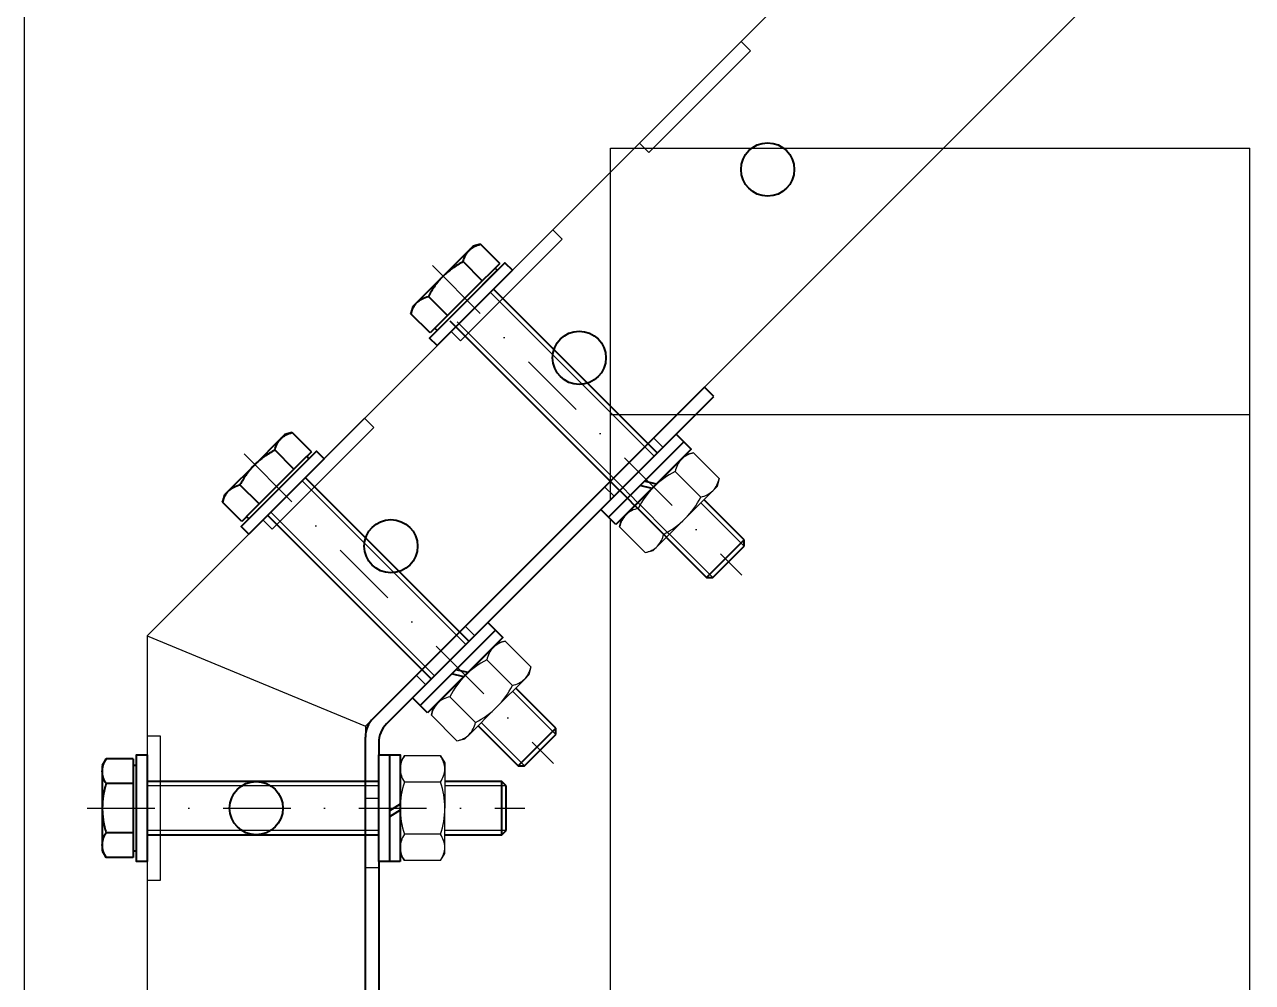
# Model space of a CAD drawing. Header units: millimetres. Extents: x -48331 to 47536, y -69828 to -11916.
# Drawn here: x -21841.7 to -21611.2, y -61547.7 to -61367.9 of the extents above; entities that cross this region are included whole.
import ezdxf

# ---------------------------------------------------------------- set-up
doc = ezdxf.new("R2010")
doc.units = ezdxf.units.MM
doc.linetypes.add('DASHDOT', pattern=[25.4, 12.7, -6.35, 0, -6.35])
doc.layers.add('02 ОВиК', color=7, linetype='Continuous')
doc.layers.add('11 Монтаж1', color=200, linetype='Continuous')

# ---------------------------------------------------------------- blocks, each defined once
blk = doc.blocks.new('BMC-10')
at = {"color": 0, "lineweight": 40}
for p, q in [((90.43, 3.96), (151.87, 65.41)), ((151.87, 65.41), (153.64, 63.64)), ((153.64, 63.64), (91.46, 1.46)), ((0, 2.5), (0, 0)), ((86.89, 2.5), (0, 2.5)), ((0, 0), (87.93, 0))]:
    blk.add_line(p, q, dxfattribs=at)
at = {"color": 0}
for p, q in [((144.09, 54.09), (142.33, 55.86)), ((134.9, 44.9), (133.13, 46.67)), ((108.74, 18.74), (106.97, 20.51)), ((99.55, 9.55), (97.78, 11.31)), ((13.5, 0), (13.5, 2.5)), ((26.5, 0), (26.5, 2.5)), ((63.5, 0), (63.5, 2.5)), ((76.5, 0), (76.5, 2.5))]:
    blk.add_line(p, q, dxfattribs=at)
at = {"color": 0, "lineweight": 40}
for centre in [(86.89, 7.5), (87.93, 5)]:
    blk.add_arc(centre, 5, 270, 315, dxfattribs=at)

msp = doc.modelspace()

# ---------------------------------------------------------------- linework, layer by layer
at = {"layer": '02 ОВиК', "color": 5}
for p, q in [((-21841.65, -61611.07), (-21841.65, -61056.07)), ((-21731.65, -61611.07), (-21731.65, -61391.07)), ((-21731.65, -61391.07), (-21611.65, -61391.07)), ((-21611.65, -61611.07), (-21611.65, -61391.07)), ((-21731.65, -61441.07), (-21611.65, -61441.07))]:
    msp.add_line(p, q, dxfattribs=at)
at = {"layer": '11 Монтаж1', "lineweight": -2}
for p, q in [((-21517.13, -61181.07), (-21818.66, -61482.59)), ((-21500.15, -61222.07), (-21777.66, -61499.57)), ((-21818.66, -61482.59), (-21818.66, -61682.07)), ((-21818.66, -61482.59), (-21777.66, -61499.57)), ((-21777.66, -61499.57), (-21777.66, -61682.07))]:
    msp.add_line(p, q, dxfattribs=at)
at = {"layer": '11 Монтаж1', "lineweight": 40}
for p, q in [((-21757.43, -61409.49), (-21758.19, -61410.24)), ((-21756.05, -61409.12), (-21757.43, -61409.49)), ((-21752.46, -61412.71), (-21756.05, -61409.12)), ((-21758.19, -61410.24), (-21763.09, -61415.14)), ((-21755.72, -61415.98), (-21759.32, -61412.38)), ((-21752.91, -61414.01), (-21758.56, -61419.67)), ((-21754.09, -61414.35), (-21755.72, -61415.98)), ((-21752.46, -61412.71), (-21754.09, -61414.35)), ((-21752.91, -61414.01), (-21753.33, -61413.59)), ((-21763.09, -61415.14), (-21767.99, -61420.04)), ((-21755.72, -61415.98), (-21758.99, -61419.24)), ((-21706.54, -61464.62), (-21754.75, -61416.42)), ((-21762.26, -61422.51), (-21765.85, -61418.91)), ((-21768.75, -61420.8), (-21769.12, -61422.18)), ((-21767.99, -61420.04), (-21768.75, -61420.8)), ((-21758.56, -61419.67), (-21764.22, -61425.33)), ((-21758.99, -61419.24), (-21762.26, -61422.51)), ((-21765.52, -61425.78), (-21769.12, -61422.18)), ((-21762.26, -61422.51), (-21763.89, -61424.14)), ((-21763.89, -61424.14), (-21765.52, -61425.78)), ((-21764.65, -61424.9), (-21764.22, -61425.33)), ((-21793.55, -61445.6), (-21798.45, -61450.5)), ((-21792.79, -61444.84), (-21793.55, -61445.6)), ((-21791.41, -61444.47), (-21792.79, -61444.84)), ((-21787.81, -61448.07), (-21791.41, -61444.47)), ((-21791.08, -61451.33), (-21794.67, -61447.74)), ((-21787.81, -61448.07), (-21789.45, -61449.7)), ((-21788.26, -61449.37), (-21788.69, -61448.94)), ((-21798.45, -61450.5), (-21803.34, -61455.4)), ((-21788.26, -61449.37), (-21793.92, -61455.02)), ((-21789.45, -61449.7), (-21791.08, -61451.33)), ((-21791.08, -61451.33), (-21794.34, -61454.6)), ((-21741.9, -61499.98), (-21790.1, -61451.77)), ((-21803.34, -61455.4), (-21804.1, -61456.16)), ((-21797.61, -61457.87), (-21801.21, -61454.27)), ((-21793.92, -61455.02), (-21799.58, -61460.68)), ((-21794.34, -61454.6), (-21797.61, -61457.87)), ((-21804.1, -61456.16), (-21804.47, -61457.54)), ((-21800.88, -61461.13), (-21804.47, -61457.54)), ((-21797.61, -61457.87), (-21799.24, -61459.5)), ((-21799.24, -61459.5), (-21800.88, -61461.13)), ((-21800, -61460.26), (-21799.58, -61460.68)), ((-21706.54, -61465.79), (-21706.54, -61464.62)), ((-21713.61, -61471.69), (-21712.44, -61471.69)), ((-21748.97, -61507.05), (-21741.9, -61499.98)), ((-21747.8, -61507.05), (-21741.9, -61501.15)), ((-21741.9, -61501.15), (-21741.9, -61499.98)), ((-21826.34, -61505.73), (-21827.06, -61506.96)), ((-21821.26, -61505.73), (-21826.34, -61505.73)), ((-21821.26, -61505.73), (-21821.26, -61508.04)), ((-21827.06, -61506.96), (-21827.06, -61508.04)), ((-21827.06, -61508.04), (-21827.06, -61514.96)), ((-21820.66, -61506.96), (-21821.26, -61506.96)), ((-21821.26, -61508.04), (-21821.26, -61510.35)), ((-21820.66, -61506.96), (-21820.66, -61514.96)), ((-21775.16, -61506.96), (-21775.16, -61514.96)), ((-21748.97, -61507.05), (-21747.8, -61507.05)), ((-21821.26, -61510.35), (-21826.34, -61510.35)), ((-21821.26, -61510.35), (-21821.26, -61514.96)), ((-21752.08, -61509.96), (-21820.26, -61509.96)), ((-21751.26, -61510.79), (-21752.08, -61509.96)), ((-21752.08, -61519.96), (-21752.08, -61509.96)), ((-21751.26, -61519.14), (-21751.26, -61510.79)), ((-21827.06, -61514.96), (-21827.06, -61521.89)), ((-21821.26, -61514.96), (-21821.26, -61519.58)), ((-21820.66, -61514.96), (-21820.66, -61522.96)), ((-21775.16, -61514.96), (-21775.16, -61522.96)), ((-21821.26, -61519.58), (-21826.34, -61519.58)), ((-21821.26, -61519.58), (-21821.26, -61521.89)), ((-21820.26, -61519.96), (-21752.08, -61519.96)), ((-21752.08, -61519.96), (-21751.26, -61519.14)), ((-21827.06, -61521.89), (-21827.06, -61522.96)), ((-21821.26, -61521.89), (-21821.26, -61524.2)), ((-21827.06, -61522.96), (-21826.34, -61524.2)), ((-21821.26, -61524.2), (-21826.34, -61524.2)), ((-21821.26, -61522.96), (-21820.66, -61522.96))]:
    msp.add_line(p, q, dxfattribs=at)
at = {"layer": '11 Монтаж1'}
for p, q in [((-21706.54, -61465.79), (-21754.55, -61417.78)), ((-21741.9, -61501.15), (-21789.91, -61453.14)), ((-21751.26, -61510.79), (-21819.16, -61510.79)), ((-21751.26, -61519.14), (-21819.16, -61519.14))]:
    msp.add_line(p, q, dxfattribs=at)
for points in [[(-21707.11, -61371.05), (-21726.21, -61390.14), (-21724.44, -61391.91), (-21705.35, -61372.81)], [(-21742.47, -61406.4), (-21761.56, -61425.49), (-21759.79, -61427.26), (-21740.7, -61408.17)], [(-21777.82, -61441.76), (-21796.92, -61460.85), (-21795.15, -61462.62), (-21776.06, -61443.52)], [(-21818.66, -61501.46), (-21818.66, -61528.46), (-21816.16, -61528.46), (-21816.16, -61501.46)]]:
    msp.add_lwpolyline(points, close=True, dxfattribs=at)
at = {"layer": '11 Монтаж1', "lineweight": 40}
for centre in [(-21702.16, -61395.09), (-21737.52, -61430.44), (-21772.87, -61465.8), (-21798.16, -61514.96)]:
    msp.add_circle(centre, 5, dxfattribs=at)
for centre, start, end in [((-21754.46, -61416.13), 135, 225), ((-21762.1, -61423.77), 45, 135), ((-21789.82, -61451.49), 135, 225), ((-21797.46, -61459.13), 45, 135), ((-21820.26, -61509.56), 180, 270), ((-21774.76, -61509.56), 180, 270), ((-21820.26, -61520.36), 90, 180), ((-21774.76, -61520.36), 90, 180)]:
    msp.add_arc(centre, 0.4, start, end, dxfattribs=at)
for points, knots in [([(-21758.19, -61410.24), (-21758.05, -61410.11), (-21757.9, -61409.98), (-21757.58, -61409.75), (-21757.41, -61409.65), (-21756.87, -61409.37), (-21756.47, -61409.23), (-21756.05, -61409.12)], [0, 0, 0, 0, 0.25, 0.25, 0.5, 0.5, 1, 1, 1, 1]), ([(-21759.32, -61412.38), (-21759.21, -61411.96), (-21759.06, -61411.57), (-21758.7, -61410.85), (-21758.47, -61410.52), (-21758.19, -61410.24)], [0, 0, 0, 0, 0.5, 0.5, 1, 1, 1, 1]), ([(-21759.32, -61412.38), (-21760, -61412.76), (-21760.68, -61413.18), (-21761.94, -61414.09), (-21762.54, -61414.59), (-21763.09, -61415.14)], [0, 0, 0, 0, 0.5, 0.5, 1, 1, 1, 1]), ([(-21763.09, -61415.14), (-21763.37, -61415.42), (-21763.63, -61415.71), (-21764.14, -61416.31), (-21764.38, -61416.62), (-21765.07, -61417.57), (-21765.48, -61418.23), (-21765.85, -61418.91)], [0, 0, 0, 0, 0.25, 0.25, 0.5, 0.5, 1, 1, 1, 1]), ([(-21767.99, -61420.04), (-21767.85, -61419.9), (-21767.7, -61419.78), (-21767.38, -61419.55), (-21767.21, -61419.45), (-21766.67, -61419.17), (-21766.27, -61419.03), (-21765.85, -61418.91)], [0, 0, 0, 0, 0.25, 0.25, 0.5, 0.5, 1, 1, 1, 1]), ([(-21769.12, -61422.18), (-21769, -61421.76), (-21768.86, -61421.36), (-21768.49, -61420.64), (-21768.27, -61420.32), (-21767.99, -61420.04)], [0, 0, 0, 0, 0.5, 0.5, 1, 1, 1, 1]), ([(-21794.67, -61447.74), (-21794.56, -61447.32), (-21794.42, -61446.92), (-21794.05, -61446.2), (-21793.82, -61445.88), (-21793.55, -61445.6)], [0, 0, 0, 0, 0.5, 0.5, 1, 1, 1, 1]), ([(-21793.55, -61445.6), (-21793.41, -61445.46), (-21793.26, -61445.33), (-21792.94, -61445.11), (-21792.76, -61445), (-21792.22, -61444.73), (-21791.83, -61444.58), (-21791.41, -61444.47)], [0, 0, 0, 0, 0.25, 0.25, 0.5, 0.5, 1, 1, 1, 1]), ([(-21794.67, -61447.74), (-21795.36, -61448.12), (-21796.03, -61448.53), (-21797.3, -61449.45), (-21797.89, -61449.95), (-21798.45, -61450.5)], [0, 0, 0, 0, 0.5, 0.5, 1, 1, 1, 1]), ([(-21798.45, -61450.5), (-21798.72, -61450.78), (-21798.99, -61451.07), (-21799.5, -61451.67), (-21799.74, -61451.98), (-21800.42, -61452.93), (-21800.83, -61453.59), (-21801.21, -61454.27)], [0, 0, 0, 0, 0.25, 0.25, 0.5, 0.5, 1, 1, 1, 1]), ([(-21804.47, -61457.54), (-21804.36, -61457.11), (-21804.22, -61456.72), (-21803.85, -61456), (-21803.62, -61455.68), (-21803.34, -61455.4)], [0, 0, 0, 0, 0.5, 0.5, 1, 1, 1, 1]), ([(-21803.34, -61455.4), (-21803.21, -61455.26), (-21803.05, -61455.13), (-21802.73, -61454.9), (-21802.56, -61454.8), (-21802.02, -61454.52), (-21801.63, -61454.38), (-21801.21, -61454.27)], [0, 0, 0, 0, 0.25, 0.25, 0.5, 0.5, 1, 1, 1, 1]), ([(-21827.06, -61508.04), (-21827.06, -61507.84), (-21827.04, -61507.64), (-21826.97, -61507.25), (-21826.93, -61507.06), (-21826.74, -61506.48), (-21826.56, -61506.1), (-21826.34, -61505.73)], [0, 0, 0, 0, 0.25, 0.25, 0.5, 0.5, 1, 1, 1, 1]), ([(-21826.34, -61510.35), (-21826.56, -61509.97), (-21826.74, -61509.59), (-21826.99, -61508.82), (-21827.06, -61508.43), (-21827.06, -61508.04)], [0, 0, 0, 0, 0.5, 0.5, 1, 1, 1, 1]), ([(-21826.34, -61510.35), (-21826.56, -61511.1), (-21826.74, -61511.87), (-21826.99, -61513.41), (-21827.06, -61514.18), (-21827.06, -61514.96)], [0, 0, 0, 0, 0.5, 0.5, 1, 1, 1, 1]), ([(-21827.06, -61514.96), (-21827.06, -61515.36), (-21827.04, -61515.75), (-21826.97, -61516.54), (-21826.93, -61516.92), (-21826.74, -61518.08), (-21826.56, -61518.84), (-21826.34, -61519.58)], [0, 0, 0, 0, 0.25, 0.25, 0.5, 0.5, 1, 1, 1, 1]), ([(-21827.06, -61521.89), (-21827.06, -61521.7), (-21827.04, -61521.5), (-21826.97, -61521.11), (-21826.93, -61520.92), (-21826.74, -61520.34), (-21826.56, -61519.96), (-21826.34, -61519.58)], [0, 0, 0, 0, 0.25, 0.25, 0.5, 0.5, 1, 1, 1, 1]), ([(-21826.34, -61524.2), (-21826.56, -61523.82), (-21826.74, -61523.44), (-21826.99, -61522.67), (-21827.06, -61522.29), (-21827.06, -61521.89)], [0, 0, 0, 0, 0.5, 0.5, 1, 1, 1, 1])]:
    msp.add_open_spline(points, degree=3, knots=knots, dxfattribs=at)

# ---------------------------------------------------------------- block references
at = {"layer": '11 Монтаж1', "lineweight": 40, "rotation": 224.9999999999998}
msp.add_blockref('BMC-10', (-21714.02, -61435.93), dxfattribs=at)

# ---------------------------------------------------------------- next in the draw order: wipeouts: each hides what was drawn before it
at = {"lineweight": 40}
for points in [[(-21764.22, -61428.15), (-21765.64, -61426.74), (-21751.49, -61412.6), (-21750.08, -61414.01)], [(-21730.63, -61461.74), (-21732.05, -61460.33), (-21717.91, -61446.19), (-21716.49, -61447.6)], [(-21818.66, -61524.96), (-21820.66, -61524.96), (-21820.66, -61504.96), (-21818.66, -61504.96)], [(-21771.16, -61524.96), (-21773.16, -61524.96), (-21773.16, -61504.96), (-21771.16, -61504.96)]]:
    msp.add_wipeout(points, dxfattribs=at).dxf.layer = '11 Монтаж1'

# ---------------------------------------------------------------- next in the draw order: linework, layer by layer
at = {"layer": '11 Монтаж1', "lineweight": 40, "ltscale": 6.666667}
for points in [[(-21764.22, -61428.15), (-21765.64, -61426.74), (-21751.49, -61412.6), (-21750.08, -61414.01)], [(-21818.66, -61524.96), (-21820.66, -61524.96), (-21820.66, -61504.96), (-21818.66, -61504.96)]]:
    msp.add_lwpolyline(points, close=True, dxfattribs=at)

# ---------------------------------------------------------------- next in the draw order: wipeouts: each hides what was drawn before it
at = {"lineweight": 40}
for points in [[(-21711.61, -61454.6), (-21711.25, -61453.1), (-21716.06, -61448.3), (-21717.55, -61448.66), (-21729.57, -61460.68), (-21729.94, -61462.18), (-21725.13, -61466.99), (-21723.63, -61466.62)], [(-21762.76, -61506.46), (-21763.56, -61505.15), (-21770.36, -61505.15), (-21771.16, -61506.46), (-21771.16, -61523.46), (-21770.36, -61524.78), (-21763.56, -61524.78), (-21762.76, -61523.46)]]:
    msp.add_wipeout(points, dxfattribs=at).dxf.layer = '11 Монтаж1'

# ---------------------------------------------------------------- next in the draw order: linework, layer by layer
at = {"layer": '11 Монтаж1', "lineweight": 40}
for p, q in [((-21720.73, -61446.19), (-21726.39, -61451.84)), ((-21726.39, -61451.84), (-21732.05, -61457.5)), ((-21713.61, -61471.69), (-21706.54, -61464.62)), ((-21712.44, -61471.69), (-21706.54, -61465.79))]:
    msp.add_line(p, q, dxfattribs=at)
at = {"layer": '11 Монтаж1'}
for p, q in [((-21717.55, -61448.66), (-21718.36, -61449.47)), ((-21716.06, -61448.3), (-21717.55, -61448.66)), ((-21711.25, -61453.1), (-21716.06, -61448.3)), ((-21718.36, -61449.47), (-21723.56, -61454.67)), ((-21714.72, -61456.57), (-21719.53, -61451.77)), ((-21711.25, -61453.1), (-21711.61, -61454.6)), ((-21728.77, -61459.88), (-21723.56, -61454.67)), ((-21712.42, -61455.41), (-21717.62, -61460.61)), ((-21711.61, -61454.6), (-21712.42, -61455.41)), ((-21729.57, -61460.68), (-21728.77, -61459.88)), ((-21721.66, -61463.52), (-21726.47, -61458.71)), ((-21729.94, -61462.18), (-21729.57, -61460.68)), ((-21725.13, -61466.99), (-21729.94, -61462.18)), ((-21722.83, -61465.82), (-21717.62, -61460.61)), ((-21725.13, -61466.99), (-21723.63, -61466.62)), ((-21723.63, -61466.62), (-21722.83, -61465.82)), ((-21770.36, -61505.15), (-21771.16, -61506.46)), ((-21771.16, -61506.46), (-21771.16, -61507.6)), ((-21763.56, -61505.15), (-21770.36, -61505.15)), ((-21763.56, -61505.15), (-21762.76, -61506.46)), ((-21762.76, -61506.46), (-21762.76, -61507.6)), ((-21771.16, -61507.6), (-21771.16, -61514.96)), ((-21762.76, -61507.6), (-21762.76, -61514.96)), ((-21763.56, -61510.06), (-21770.36, -61510.06)), ((-21771.16, -61522.33), (-21771.16, -61514.96)), ((-21762.76, -61522.33), (-21762.76, -61514.96)), ((-21763.56, -61519.87), (-21770.36, -61519.87)), ((-21771.16, -61523.46), (-21771.16, -61522.33)), ((-21762.76, -61523.46), (-21762.76, -61522.33)), ((-21770.36, -61524.78), (-21771.16, -61523.46)), ((-21763.56, -61524.78), (-21770.36, -61524.78)), ((-21763.56, -61524.78), (-21762.76, -61523.46))]:
    msp.add_line(p, q, dxfattribs=at)
at = {"layer": '11 Монтаж1', "lineweight": 40, "ltscale": 6.666667}
for p, q in [((-21723.84, -61454.95), (-21726.13, -61454.41)), ((-21723.04, -61454.15), (-21725.33, -61453.61)), ((-21771.16, -61514.23), (-21773.16, -61515.46)), ((-21771.16, -61515.36), (-21773.16, -61516.59))]:
    msp.add_line(p, q, dxfattribs=at)
at = {"layer": '11 Монтаж1', "lineweight": 40, "ltscale": 75}
for points in [[(-21730.63, -61461.74), (-21732.05, -61460.33), (-21717.91, -61446.19), (-21716.49, -61447.6)], [(-21771.16, -61524.96), (-21773.16, -61524.96), (-21773.16, -61504.96), (-21771.16, -61504.96)]]:
    msp.add_lwpolyline(points, close=True, dxfattribs=at)
at = {"layer": '11 Монтаж1', "lineweight": 40}
for centre, start, end in [((-21722.29, -61448.31), 135, 225), ((-21729.93, -61455.94), 45, 135)]:
    msp.add_arc(centre, 0.4, start, end, dxfattribs=at)
at = {"layer": '11 Монтаж1'}
for centre, radius, start, end in [((-21715.12, -61452.98), 4.78, 101.2786, 132.6096), ((-21714.68, -61452.78), 4.95, 137.9588, 168.1599), ((-21711.9, -61466.62), 16.7, 117.1782, 134.3045), ((-21715.94, -61452.17), 4.78, 317.3904, 348.7214), ((-21711.61, -61466.33), 16.7, 135.6955, 152.8218), ((-21715.74, -61451.73), 4.95, 281.8401, 312.0412), ((-21729.57, -61448.95), 16.7, 315.6955, 332.8218), ((-21725.25, -61463.11), 4.78, 137.3904, 168.7214), ((-21725.45, -61463.55), 4.95, 101.8401, 132.0412), ((-21729.29, -61448.66), 16.7, 297.1782, 314.3045), ((-21726.51, -61462.5), 4.95, 317.9588, 348.1599), ((-21726.06, -61462.3), 4.78, 281.2786, 312.6096), ((-21766.38, -61507.8), 4.78, 146.2786, 177.6096), ((-21767.53, -61507.8), 4.78, 2.3904, 33.7214), ((-21766.21, -61507.35), 4.95, 182.9588, 213.1599), ((-21767.7, -61507.35), 4.95, 326.8401, 357.0412), ((-21754.46, -61515.17), 16.7, 162.1782, 179.3045), ((-21779.45, -61515.17), 16.7, 0.6955, 17.8218), ((-21754.46, -61514.76), 16.7, 180.6955, 197.8218), ((-21779.45, -61514.76), 16.7, 342.1782, 359.3045), ((-21766.21, -61522.58), 4.95, 146.8401, 177.0412), ((-21767.7, -61522.58), 4.95, 2.9588, 33.1599), ((-21766.38, -61522.13), 4.78, 182.3904, 213.7214), ((-21767.53, -61522.13), 4.78, 326.2786, 357.6096)]:
    msp.add_arc(centre, radius, start, end, dxfattribs=at)

# ---------------------------------------------------------------- next in the draw order: wipeouts: each hides what was drawn before it
at = {"lineweight": 40}
for points in [[(-21732.05, -61460.33), (-21733.46, -61458.91), (-21719.32, -61444.77), (-21717.91, -61446.19)], [(-21773.16, -61524.96), (-21775.16, -61524.96), (-21775.16, -61504.96), (-21773.16, -61504.96)]]:
    msp.add_wipeout(points, dxfattribs=at).dxf.layer = '11 Монтаж1'

# ---------------------------------------------------------------- next in the draw order: linework, layer by layer
at = {"layer": '11 Монтаж1', "linetype": 'DASHDOT'}
for p, q in [((-21765.1, -61413.14), (-21707.02, -61471.22)), ((-21829.89, -61514.96), (-21747.76, -61514.96))]:
    msp.add_line(p, q, dxfattribs=at)
at = {"layer": '11 Монтаж1', "lineweight": 40}
for p, q in [((-21761.82, -61423.49), (-21713.61, -61471.69)), ((-21797.17, -61458.84), (-21748.97, -61507.05))]:
    msp.add_line(p, q, dxfattribs=at)
at = {"layer": '11 Монтаж1'}
for p, q in [((-21712.44, -61471.69), (-21760.45, -61423.68)), ((-21747.8, -61507.05), (-21795.81, -61459.04))]:
    msp.add_line(p, q, dxfattribs=at)
at = {"layer": '11 Монтаж1', "lineweight": 40, "ltscale": 6.666667}
for points in [[(-21732.05, -61460.33), (-21733.46, -61458.91), (-21719.32, -61444.77), (-21717.91, -61446.19)], [(-21773.16, -61524.96), (-21775.16, -61524.96), (-21775.16, -61504.96), (-21773.16, -61504.96)]]:
    msp.add_lwpolyline(points, close=True, dxfattribs=at)

# ---------------------------------------------------------------- next in the draw order: wipeouts: each hides what was drawn before it
at = {"lineweight": 40}
for points in [[(-21799.58, -61463.51), (-21800.99, -61462.1), (-21786.85, -61447.95), (-21785.43, -61449.37)], [(-21765.99, -61497.1), (-21767.4, -61495.68), (-21753.26, -61481.54), (-21751.85, -61482.96)]]:
    msp.add_wipeout(points, dxfattribs=at).dxf.layer = '11 Монтаж1'

# ---------------------------------------------------------------- next in the draw order: linework, layer by layer
at = {"layer": '11 Монтаж1', "lineweight": 40, "ltscale": 6.666667}
msp.add_lwpolyline([(-21799.58, -61463.51), (-21800.99, -61462.1), (-21786.85, -61447.95), (-21785.43, -61449.37)], close=True, dxfattribs=at)

# ---------------------------------------------------------------- next in the draw order: wipeouts: each hides what was drawn before it
at = {"lineweight": 40}
msp.add_wipeout([(-21746.97, -61489.96), (-21746.6, -61488.46), (-21751.41, -61483.65), (-21752.91, -61484.02), (-21764.93, -61496.04), (-21765.29, -61497.53), (-21760.48, -61502.34), (-21758.99, -61501.98)], dxfattribs=at).dxf.layer = '11 Монтаж1'

# ---------------------------------------------------------------- next in the draw order: linework, layer by layer
at = {"layer": '11 Монтаж1', "lineweight": 40}
for p, q in [((-21756.09, -61481.54), (-21761.75, -61487.2)), ((-21761.75, -61487.2), (-21767.4, -61492.85))]:
    msp.add_line(p, q, dxfattribs=at)
at = {"layer": '11 Монтаж1'}
for p, q in [((-21753.71, -61484.82), (-21758.92, -61490.03)), ((-21752.91, -61484.02), (-21753.71, -61484.82)), ((-21751.41, -61483.65), (-21752.91, -61484.02)), ((-21746.6, -61488.46), (-21751.41, -61483.65)), ((-21750.07, -61491.93), (-21754.88, -61487.12)), ((-21764.12, -61495.23), (-21758.92, -61490.03)), ((-21746.97, -61489.96), (-21747.77, -61490.76)), ((-21746.6, -61488.46), (-21746.97, -61489.96)), ((-21747.77, -61490.76), (-21752.98, -61495.97)), ((-21757.01, -61498.87), (-21761.82, -61494.06)), ((-21765.29, -61497.53), (-21764.93, -61496.04)), ((-21764.93, -61496.04), (-21764.12, -61495.23)), ((-21758.18, -61501.17), (-21752.98, -61495.97)), ((-21760.48, -61502.34), (-21765.29, -61497.53)), ((-21760.48, -61502.34), (-21758.99, -61501.98)), ((-21758.99, -61501.98), (-21758.18, -61501.17))]:
    msp.add_line(p, q, dxfattribs=at)
at = {"layer": '11 Монтаж1', "lineweight": 40, "ltscale": 6.666667}
for p, q in [((-21759.2, -61490.3), (-21761.49, -61489.76)), ((-21758.4, -61489.51), (-21760.69, -61488.97))]:
    msp.add_line(p, q, dxfattribs=at)
at = {"layer": '11 Монтаж1', "lineweight": 40, "ltscale": 75}
msp.add_lwpolyline([(-21765.99, -61497.1), (-21767.4, -61495.68), (-21753.26, -61481.54), (-21751.85, -61482.96)], close=True, dxfattribs=at)
at = {"layer": '11 Монтаж1', "lineweight": 40}
for centre, start, end in [((-21757.65, -61483.66), 135, 225), ((-21765.28, -61491.3), 45, 135)]:
    msp.add_arc(centre, 0.4, start, end, dxfattribs=at)
at = {"layer": '11 Монтаж1'}
for centre, radius, start, end in [((-21750.04, -61488.14), 4.95, 137.9588, 168.1599), ((-21750.48, -61488.34), 4.78, 101.2786, 132.6096), ((-21747.26, -61501.98), 16.7, 117.1782, 134.3045), ((-21746.97, -61501.69), 16.7, 135.6955, 152.8218), ((-21751.29, -61487.53), 4.78, 317.3904, 348.7214), ((-21764.93, -61484.3), 16.7, 315.6955, 332.8218), ((-21751.09, -61487.08), 4.95, 281.8401, 312.0412), ((-21760.81, -61498.91), 4.95, 101.8401, 132.0412), ((-21760.61, -61498.47), 4.78, 137.3904, 168.7214), ((-21764.64, -61484.02), 16.7, 297.1782, 314.3045), ((-21761.86, -61497.85), 4.95, 317.9588, 348.1599), ((-21761.42, -61497.65), 4.78, 281.2786, 312.6096)]:
    msp.add_arc(centre, radius, start, end, dxfattribs=at)

# ---------------------------------------------------------------- next in the draw order: wipeouts: each hides what was drawn before it
at = {"lineweight": 40}
msp.add_wipeout([(-21767.4, -61495.68), (-21768.82, -61494.27), (-21754.68, -61480.13), (-21753.26, -61481.54)], dxfattribs=at).dxf.layer = '11 Монтаж1'

# ---------------------------------------------------------------- next in the draw order: linework, layer by layer
at = {"layer": '11 Монтаж1', "linetype": 'DASHDOT'}
msp.add_line((-21800.45, -61448.49), (-21742.37, -61506.57), dxfattribs=at)
at = {"layer": '11 Монтаж1', "lineweight": 40, "ltscale": 6.666667}
msp.add_lwpolyline([(-21767.4, -61495.68), (-21768.82, -61494.27), (-21754.68, -61480.13), (-21753.26, -61481.54)], close=True, dxfattribs=at)

doc.saveas('drawing.dxf')
